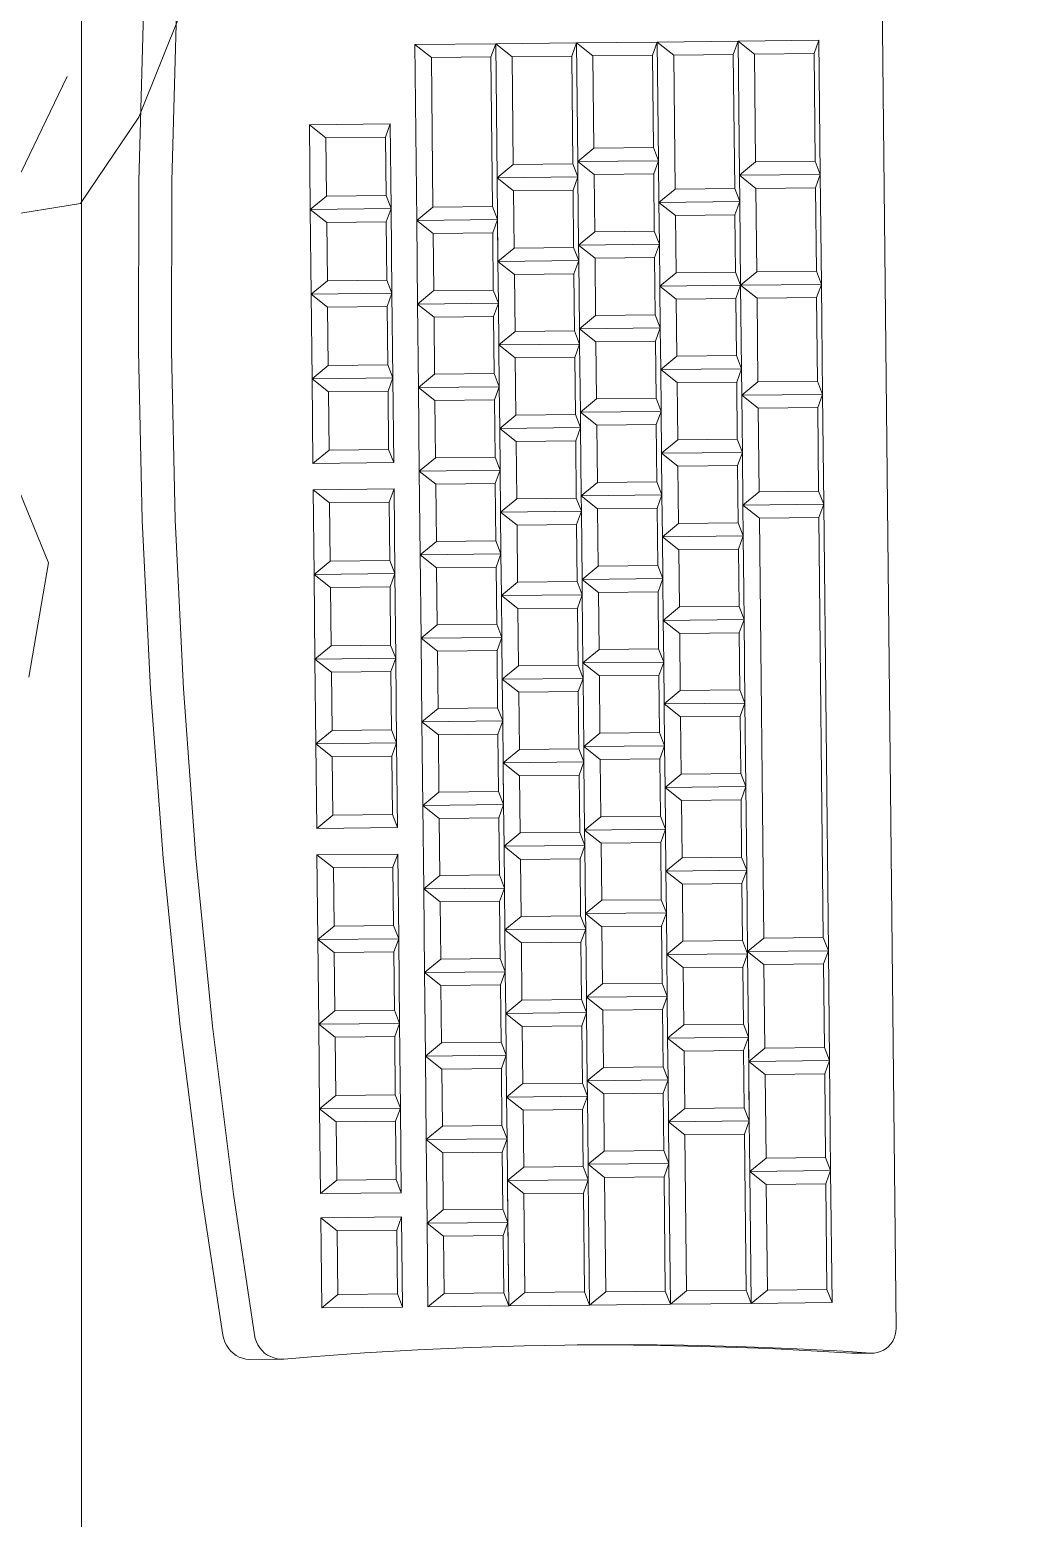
# Model space of a CAD drawing. Header units: millimetres. Extents: x 1 to 121, y 0 to 90.
# Drawn here: x 32.4222 to 32.6456, y 66.6567 to 66.9951 of the extents above; entities that cross this region are included whole.
import ezdxf

# ---------------------------------------------------------------- set-up
doc = ezdxf.new("R2010")
doc.units = ezdxf.units.MM
doc.layers.add('Equipamiento SR', color=23, linetype='Continuous', lineweight=0)

# ---------------------------------------------------------------- blocks, each defined once
blk = doc.blocks.new('A$C7F0F64D0')
at = {"layer": 'Equipamiento SR'}
for p, q in [((0.45349, 0.17233), (0.00551, 0.16767)), ((0.45349, 0.17233), (0.45425, 0.17229)), ((0.45425, 0.17229), (0.455, 0.17214)), ((0.455, 0.17214), (0.45572, 0.1719)), ((0.45572, 0.1719), (0.45641, 0.17157)), ((0.45641, 0.17157), (0.45703, 0.17114)), ((0.45703, 0.17114), (0.4576, 0.17064)), ((0.4576, 0.17064), (0.45808, 0.17007)), ((0.45808, 0.17007), (0.45848, 0.16944)), ((0.45848, 0.16944), (0.45879, 0.16877)), ((0.4587, 0.16031), (0.45911, 0.16658)), ((0.45879, 0.16877), (0.459, 0.16806)), ((0.459, 0.16806), (0.45911, 0.16732)), ((0.45911, 0.16732), (0.45911, 0.16658)), ((0.45911, 0.16658), (0.45915, 0.16291)), ((0.45915, 0.16291), (0.45915, 0.16216)), ((0.45807, 0.14822), (0.4587, 0.16031)), ((0.45874, 0.15576), (0.45915, 0.16216)), ((0.24115, 0.15561), (0.26615, 0.15587)), ((0.26615, 0.15587), (0.26316, 0.15472)), ((0.26615, 0.15587), (0.36764, 0.15693)), ((0.26615, 0.15587), (0.26634, 0.13749)), ((0.26615, 0.15587), (0.26916, 0.15478)), ((0.26916, 0.15478), (0.36466, 0.15577)), ((0.36764, 0.15693), (0.36466, 0.15577)), ((0.3648, 0.14223), (0.36466, 0.15577)), ((0.36764, 0.15693), (0.39264, 0.15719)), ((0.36783, 0.13855), (0.36764, 0.15693)), ((0.36764, 0.15693), (0.37066, 0.15583)), ((0.37066, 0.15583), (0.38965, 0.15603)), ((0.3708, 0.14229), (0.37066, 0.15583)), ((0.39264, 0.15719), (0.38965, 0.15603)), ((0.38965, 0.15603), (0.38979, 0.14249)), ((0.39264, 0.15719), (0.41764, 0.15745)), ((0.39264, 0.15719), (0.39283, 0.13881)), ((0.39264, 0.15719), (0.39565, 0.15609)), ((0.39565, 0.15609), (0.41465, 0.15629)), ((0.39579, 0.14255), (0.39565, 0.15609)), ((0.41764, 0.15745), (0.41465, 0.15629)), ((0.41465, 0.15629), (0.41479, 0.14275)), ((0.41764, 0.15745), (0.44764, 0.15776)), ((0.41783, 0.13907), (0.41764, 0.15745)), ((0.41764, 0.15745), (0.42065, 0.15635)), ((0.42065, 0.15635), (0.44465, 0.1566)), ((0.42079, 0.14281), (0.42065, 0.15635)), ((0.44764, 0.15776), (0.44465, 0.1566)), ((0.44465, 0.1566), (0.44479, 0.14306)), ((0.44764, 0.15776), (0.44783, 0.13938)), ((0.45812, 0.14343), (0.45874, 0.15576)), ((0.16065, 0.15478), (0.19115, 0.15509)), ((0.16085, 0.1364), (0.16065, 0.15478)), ((0.16065, 0.15478), (0.16367, 0.15368)), ((0.16367, 0.15368), (0.18816, 0.15394)), ((0.16381, 0.14014), (0.16367, 0.15368)), ((0.19115, 0.15509), (0.18816, 0.15394)), ((0.18816, 0.15394), (0.18831, 0.14039)), ((0.19115, 0.15509), (0.21615, 0.15535)), ((0.19134, 0.13672), (0.19115, 0.15509)), ((0.19115, 0.15509), (0.19416, 0.154)), ((0.19416, 0.154), (0.21316, 0.1542)), ((0.19431, 0.14046), (0.19416, 0.154)), ((0.21615, 0.15535), (0.21316, 0.1542)), ((0.21316, 0.1542), (0.2133, 0.14065)), ((0.21615, 0.15535), (0.24115, 0.15561)), ((0.21615, 0.15535), (0.21634, 0.13697)), ((0.21615, 0.15535), (0.21916, 0.15426)), ((0.21916, 0.15426), (0.23816, 0.15446)), ((0.2193, 0.14072), (0.21916, 0.15426)), ((0.24115, 0.15561), (0.23816, 0.15446)), ((0.23816, 0.15446), (0.2383, 0.14091)), ((0.24115, 0.15561), (0.24134, 0.13723)), ((0.24115, 0.15561), (0.24416, 0.15452)), ((0.24416, 0.15452), (0.26316, 0.15472)), ((0.2443, 0.14098), (0.24416, 0.15452)), ((0.26316, 0.15472), (0.2633, 0.14117)), ((0.2693, 0.14124), (0.26916, 0.15478)), ((0.45761, 0.13613), (0.45807, 0.14822)), ((0.2693, 0.14124), (0.3648, 0.14223)), ((0.36783, 0.13855), (0.3648, 0.14223)), ((0.36783, 0.13855), (0.3708, 0.14229)), ((0.3708, 0.14229), (0.38979, 0.14249)), ((0.39283, 0.13881), (0.38979, 0.14249)), ((0.39283, 0.13881), (0.39579, 0.14255)), ((0.39579, 0.14255), (0.41479, 0.14275)), ((0.41783, 0.13907), (0.41479, 0.14275)), ((0.41783, 0.13907), (0.42079, 0.14281)), ((0.42079, 0.14281), (0.44479, 0.14306)), ((0.44783, 0.13938), (0.44479, 0.14306)), ((0.45767, 0.1311), (0.45812, 0.14343)), ((0.16085, 0.1364), (0.16381, 0.14014)), ((0.16381, 0.14014), (0.18831, 0.14039)), ((0.19134, 0.13672), (0.18831, 0.14039)), ((0.19134, 0.13672), (0.19431, 0.14046)), ((0.19431, 0.14046), (0.2133, 0.14065)), ((0.21634, 0.13697), (0.2133, 0.14065)), ((0.21634, 0.13697), (0.2193, 0.14072)), ((0.2193, 0.14072), (0.2383, 0.14091)), ((0.24134, 0.13723), (0.2383, 0.14091)), ((0.24134, 0.13723), (0.2443, 0.14098)), ((0.2443, 0.14098), (0.2633, 0.14117)), ((0.26634, 0.13749), (0.2633, 0.14117)), ((0.26634, 0.13749), (0.2693, 0.14124)), ((0.36833, 0.13855), (0.38733, 0.13875)), ((0.38733, 0.13875), (0.38435, 0.1376)), ((0.38733, 0.13875), (0.40633, 0.13895)), ((0.38733, 0.13875), (0.39283, 0.13881)), ((0.38752, 0.12038), (0.38733, 0.13875)), ((0.38733, 0.13875), (0.39035, 0.13766)), ((0.40633, 0.13895), (0.39283, 0.13881)), ((0.40633, 0.13895), (0.40334, 0.13779)), ((0.40633, 0.13895), (0.41783, 0.13907)), ((0.40633, 0.13895), (0.40652, 0.12057)), ((0.40633, 0.13895), (0.40934, 0.13786)), ((0.44783, 0.13938), (0.41783, 0.13907)), ((0.44783, 0.13938), (0.44484, 0.13822)), ((0.44783, 0.13938), (0.44802, 0.121)), ((0.19134, 0.13672), (0.16085, 0.1364)), ((0.16104, 0.11802), (0.16085, 0.1364)), ((0.16085, 0.1364), (0.16386, 0.1353)), ((0.16386, 0.1353), (0.19436, 0.13562)), ((0.19134, 0.13672), (0.19734, 0.13678)), ((0.19734, 0.13678), (0.19436, 0.13562)), ((0.19436, 0.13562), (0.1945, 0.12208)), ((0.19734, 0.13678), (0.21634, 0.13697)), ((0.19753, 0.1184), (0.19734, 0.13678)), ((0.19734, 0.13678), (0.20036, 0.13568)), ((0.20036, 0.13568), (0.21335, 0.13582)), ((0.2005, 0.12214), (0.20036, 0.13568)), ((0.21634, 0.13697), (0.21335, 0.13582)), ((0.21335, 0.13582), (0.2135, 0.12228)), ((0.23534, 0.13717), (0.21634, 0.13697)), ((0.21653, 0.1186), (0.21634, 0.13697)), ((0.21634, 0.13697), (0.21935, 0.13588)), ((0.21935, 0.13588), (0.23235, 0.13602)), ((0.2195, 0.12234), (0.21935, 0.13588)), ((0.23534, 0.13717), (0.23235, 0.13602)), ((0.23235, 0.13602), (0.23249, 0.12247)), ((0.23534, 0.13717), (0.24134, 0.13723)), ((0.23534, 0.13717), (0.23553, 0.1188)), ((0.23534, 0.13717), (0.23835, 0.13608)), ((0.23835, 0.13608), (0.25135, 0.13621)), ((0.23849, 0.12254), (0.23835, 0.13608)), ((0.24134, 0.13723), (0.25434, 0.13737)), ((0.25434, 0.13737), (0.25135, 0.13621)), ((0.25135, 0.13621), (0.25149, 0.12267)), ((0.25434, 0.13737), (0.26634, 0.13749)), ((0.25453, 0.11899), (0.25434, 0.13737)), ((0.25434, 0.13737), (0.25735, 0.13628)), ((0.25735, 0.13628), (0.27035, 0.13641)), ((0.25749, 0.12273), (0.25735, 0.13628)), ((0.26634, 0.13749), (0.27334, 0.13757)), ((0.27334, 0.13757), (0.27035, 0.13641)), ((0.27035, 0.13641), (0.27049, 0.12287)), ((0.27334, 0.13757), (0.29234, 0.13776)), ((0.27353, 0.11919), (0.27334, 0.13757)), ((0.27334, 0.13757), (0.27635, 0.13647)), ((0.27635, 0.13647), (0.28935, 0.13661)), ((0.27649, 0.12293), (0.27635, 0.13647)), ((0.29234, 0.13776), (0.28935, 0.13661)), ((0.28935, 0.13661), (0.28949, 0.12307)), ((0.29234, 0.13776), (0.31134, 0.13796)), ((0.29253, 0.11939), (0.29234, 0.13776)), ((0.29234, 0.13776), (0.29535, 0.13667)), ((0.29535, 0.13667), (0.30835, 0.13681)), ((0.29549, 0.12313), (0.29535, 0.13667)), ((0.31134, 0.13796), (0.30835, 0.13681)), ((0.30835, 0.13681), (0.30849, 0.12326)), ((0.31134, 0.13796), (0.33034, 0.13816)), ((0.31153, 0.11959), (0.31134, 0.13796)), ((0.31134, 0.13796), (0.31435, 0.13687)), ((0.31435, 0.13687), (0.32735, 0.137)), ((0.31449, 0.12333), (0.31435, 0.13687)), ((0.33034, 0.13816), (0.32735, 0.137)), ((0.32735, 0.137), (0.32749, 0.12346)), ((0.33034, 0.13816), (0.34934, 0.13836)), ((0.33034, 0.13816), (0.33053, 0.11978)), ((0.33034, 0.13816), (0.33335, 0.13707)), ((0.33335, 0.13707), (0.34635, 0.1372)), ((0.33349, 0.12352), (0.33335, 0.13707)), ((0.34934, 0.13836), (0.34635, 0.1372)), ((0.34635, 0.1372), (0.34649, 0.12366)), ((0.34934, 0.13836), (0.36783, 0.13855)), ((0.34934, 0.13836), (0.34953, 0.11998)), ((0.34934, 0.13836), (0.35235, 0.13726)), ((0.35235, 0.13726), (0.36535, 0.1374)), ((0.35249, 0.12372), (0.35235, 0.13726)), ((0.36833, 0.13855), (0.36535, 0.1374)), ((0.36535, 0.1374), (0.36549, 0.12386)), ((0.36783, 0.13855), (0.36833, 0.13855)), ((0.36853, 0.12018), (0.36833, 0.13855)), ((0.36833, 0.13855), (0.37135, 0.13746)), ((0.37135, 0.13746), (0.38435, 0.1376)), ((0.37149, 0.12392), (0.37135, 0.13746)), ((0.38435, 0.1376), (0.38449, 0.12405)), ((0.39035, 0.13766), (0.40334, 0.13779)), ((0.39049, 0.12412), (0.39035, 0.13766)), ((0.40334, 0.13779), (0.40349, 0.12425)), ((0.40934, 0.13786), (0.44484, 0.13822)), ((0.40948, 0.12431), (0.40934, 0.13786)), ((0.44484, 0.13822), (0.44498, 0.12468)), ((0.45732, 0.12403), (0.45761, 0.13613)), ((0.164, 0.12176), (0.16386, 0.1353)), ((0.45738, 0.11876), (0.45767, 0.1311)), ((0.164, 0.12176), (0.1945, 0.12208)), ((0.19753, 0.1184), (0.1945, 0.12208)), ((0.19753, 0.1184), (0.2005, 0.12214)), ((0.2005, 0.12214), (0.2135, 0.12228)), ((0.21653, 0.1186), (0.2135, 0.12228)), ((0.21653, 0.1186), (0.2195, 0.12234)), ((0.2195, 0.12234), (0.23249, 0.12247)), ((0.23553, 0.1188), (0.23249, 0.12247)), ((0.23553, 0.1188), (0.23849, 0.12254)), ((0.23849, 0.12254), (0.25149, 0.12267)), ((0.25453, 0.11899), (0.25149, 0.12267)), ((0.25453, 0.11899), (0.25749, 0.12273)), ((0.25749, 0.12273), (0.27049, 0.12287)), ((0.27353, 0.11919), (0.27049, 0.12287)), ((0.27353, 0.11919), (0.27649, 0.12293)), ((0.27649, 0.12293), (0.28949, 0.12307)), ((0.29253, 0.11939), (0.28949, 0.12307)), ((0.29253, 0.11939), (0.29549, 0.12313)), ((0.29549, 0.12313), (0.30849, 0.12326)), ((0.31153, 0.11959), (0.30849, 0.12326)), ((0.31153, 0.11959), (0.31449, 0.12333)), ((0.31449, 0.12333), (0.32749, 0.12346)), ((0.33053, 0.11978), (0.32749, 0.12346)), ((0.33053, 0.11978), (0.33349, 0.12352)), ((0.33349, 0.12352), (0.34649, 0.12366)), ((0.34953, 0.11998), (0.34649, 0.12366)), ((0.34953, 0.11998), (0.35249, 0.12372)), ((0.35249, 0.12372), (0.36549, 0.12386)), ((0.36853, 0.12018), (0.36549, 0.12386)), ((0.36853, 0.12018), (0.37149, 0.12392)), ((0.37149, 0.12392), (0.38449, 0.12405)), ((0.38752, 0.12038), (0.38449, 0.12405)), ((0.38752, 0.12038), (0.39049, 0.12412)), ((0.39049, 0.12412), (0.40349, 0.12425)), ((0.40652, 0.12057), (0.40349, 0.12425)), ((0.40652, 0.12057), (0.40948, 0.12431)), ((0.40948, 0.12431), (0.44498, 0.12468)), ((0.44802, 0.121), (0.44498, 0.12468)), ((0.4572, 0.11192), (0.45732, 0.12403)), ((0.16104, 0.11802), (0.164, 0.12176)), ((0.20703, 0.1185), (0.19753, 0.1184)), ((0.20703, 0.1185), (0.20405, 0.11734)), ((0.20703, 0.1185), (0.21653, 0.1186)), ((0.20723, 0.10012), (0.20703, 0.1185)), ((0.20703, 0.1185), (0.21005, 0.1174)), ((0.21653, 0.1186), (0.22603, 0.1187)), ((0.22603, 0.1187), (0.22305, 0.11754)), ((0.22603, 0.1187), (0.23553, 0.1188)), ((0.22622, 0.10032), (0.22603, 0.1187)), ((0.22603, 0.1187), (0.22904, 0.1176)), ((0.24503, 0.11889), (0.23553, 0.1188)), ((0.24503, 0.11889), (0.24204, 0.11774)), ((0.24503, 0.11889), (0.25453, 0.11899)), ((0.24503, 0.11889), (0.24522, 0.10052)), ((0.24503, 0.11889), (0.24804, 0.1178)), ((0.26403, 0.11909), (0.25453, 0.11899)), ((0.26403, 0.11909), (0.26104, 0.11793)), ((0.26403, 0.11909), (0.27353, 0.11919)), ((0.26422, 0.10071), (0.26403, 0.11909)), ((0.26403, 0.11909), (0.26704, 0.118)), ((0.28303, 0.11929), (0.27353, 0.11919)), ((0.28303, 0.11929), (0.28004, 0.11813)), ((0.28303, 0.11929), (0.29253, 0.11939)), ((0.28303, 0.11929), (0.28322, 0.10091)), ((0.28303, 0.11929), (0.28604, 0.11819)), ((0.30203, 0.11949), (0.29253, 0.11939)), ((0.30203, 0.11949), (0.29904, 0.11833)), ((0.31153, 0.11959), (0.30203, 0.11949)), ((0.30222, 0.10111), (0.30203, 0.11949)), ((0.30203, 0.11949), (0.30504, 0.11839)), ((0.30504, 0.11839), (0.31804, 0.11853)), ((0.32103, 0.11968), (0.31153, 0.11959)), ((0.32103, 0.11968), (0.31804, 0.11853)), ((0.31804, 0.11853), (0.31818, 0.10499)), ((0.33053, 0.11978), (0.32103, 0.11968)), ((0.32122, 0.10131), (0.32103, 0.11968)), ((0.32103, 0.11968), (0.32404, 0.11859)), ((0.32404, 0.11859), (0.33704, 0.11872)), ((0.32418, 0.10505), (0.32404, 0.11859)), ((0.34003, 0.11988), (0.33053, 0.11978)), ((0.34003, 0.11988), (0.33704, 0.11872)), ((0.33704, 0.11872), (0.33718, 0.10518)), ((0.34003, 0.11988), (0.34953, 0.11998)), ((0.34022, 0.1015), (0.34003, 0.11988)), ((0.34003, 0.11988), (0.34304, 0.11879)), ((0.34304, 0.11879), (0.35604, 0.11892)), ((0.34318, 0.10525), (0.34304, 0.11879)), ((0.35903, 0.12008), (0.34953, 0.11998)), ((0.35903, 0.12008), (0.35604, 0.11892)), ((0.35604, 0.11892), (0.35618, 0.10538)), ((0.36853, 0.12018), (0.35903, 0.12008)), ((0.35903, 0.12008), (0.35922, 0.1017)), ((0.35903, 0.12008), (0.36204, 0.11898)), ((0.36204, 0.11898), (0.37504, 0.11912)), ((0.36218, 0.10544), (0.36204, 0.11898)), ((0.37803, 0.12028), (0.36853, 0.12018)), ((0.37803, 0.12028), (0.37504, 0.11912)), ((0.37504, 0.11912), (0.37518, 0.10558)), ((0.38752, 0.12038), (0.37803, 0.12028)), ((0.37803, 0.12028), (0.37822, 0.1019)), ((0.37803, 0.12028), (0.38104, 0.11918)), ((0.38104, 0.11918), (0.39404, 0.11932)), ((0.38118, 0.10564), (0.38104, 0.11918)), ((0.39702, 0.12047), (0.38752, 0.12038)), ((0.39702, 0.12047), (0.39404, 0.11932)), ((0.39404, 0.11932), (0.39418, 0.10578)), ((0.40652, 0.12057), (0.39702, 0.12047)), ((0.39702, 0.12047), (0.39722, 0.1021)), ((0.39702, 0.12047), (0.40004, 0.11938)), ((0.40004, 0.11938), (0.41303, 0.11951)), ((0.40018, 0.10584), (0.40004, 0.11938)), ((0.41602, 0.12067), (0.40652, 0.12057)), ((0.41602, 0.12067), (0.41303, 0.11951)), ((0.41303, 0.11951), (0.41318, 0.10597)), ((0.44802, 0.121), (0.41602, 0.12067)), ((0.41621, 0.10229), (0.41602, 0.12067)), ((0.41602, 0.12067), (0.41903, 0.11958)), ((0.41903, 0.11958), (0.44503, 0.11985)), ((0.41918, 0.10604), (0.41903, 0.11958)), ((0.44802, 0.121), (0.44503, 0.11985)), ((0.44503, 0.11985), (0.44517, 0.10631)), ((0.44802, 0.121), (0.44821, 0.10263)), ((0.45726, 0.10642), (0.45738, 0.11876)), ((0.18804, 0.1183), (0.16104, 0.11802)), ((0.16123, 0.09964), (0.16104, 0.11802)), ((0.16104, 0.11802), (0.16405, 0.11693)), ((0.16405, 0.11693), (0.18505, 0.11714)), ((0.16419, 0.10339), (0.16405, 0.11693)), ((0.18804, 0.1183), (0.18505, 0.11714)), ((0.18505, 0.11714), (0.18519, 0.1036)), ((0.19753, 0.1184), (0.18804, 0.1183)), ((0.18823, 0.09992), (0.18804, 0.1183)), ((0.18804, 0.1183), (0.19105, 0.11721)), ((0.19105, 0.11721), (0.20405, 0.11734)), ((0.19119, 0.10367), (0.19105, 0.11721)), ((0.20405, 0.11734), (0.20419, 0.1038)), ((0.21005, 0.1174), (0.22305, 0.11754)), ((0.21019, 0.10386), (0.21005, 0.1174)), ((0.22305, 0.11754), (0.22319, 0.104)), ((0.22904, 0.1176), (0.24204, 0.11774)), ((0.22919, 0.10406), (0.22904, 0.1176)), ((0.24204, 0.11774), (0.24218, 0.1042)), ((0.24804, 0.1178), (0.26104, 0.11793)), ((0.24818, 0.10426), (0.24804, 0.1178)), ((0.26104, 0.11793), (0.26118, 0.10439)), ((0.26704, 0.118), (0.28004, 0.11813)), ((0.26718, 0.10446), (0.26704, 0.118)), ((0.28004, 0.11813), (0.28018, 0.10459)), ((0.28604, 0.11819), (0.29904, 0.11833)), ((0.28618, 0.10465), (0.28604, 0.11819)), ((0.29904, 0.11833), (0.29918, 0.10479)), ((0.30518, 0.10485), (0.30504, 0.11839)), ((0.45724, 0.09982), (0.4572, 0.11192)), ((0.30518, 0.10485), (0.31818, 0.10499)), ((0.32122, 0.10131), (0.31818, 0.10499)), ((0.32122, 0.10131), (0.32418, 0.10505)), ((0.32418, 0.10505), (0.33718, 0.10518)), ((0.34022, 0.1015), (0.33718, 0.10518)), ((0.34022, 0.1015), (0.34318, 0.10525)), ((0.34318, 0.10525), (0.35618, 0.10538)), ((0.35922, 0.1017), (0.35618, 0.10538)), ((0.35922, 0.1017), (0.36218, 0.10544)), ((0.36218, 0.10544), (0.37518, 0.10558)), ((0.37822, 0.1019), (0.37518, 0.10558)), ((0.37822, 0.1019), (0.38118, 0.10564)), ((0.38118, 0.10564), (0.39418, 0.10578)), ((0.39722, 0.1021), (0.39418, 0.10578)), ((0.39722, 0.1021), (0.40018, 0.10584)), ((0.40018, 0.10584), (0.41318, 0.10597)), ((0.41621, 0.10229), (0.41318, 0.10597)), ((0.41621, 0.10229), (0.41918, 0.10604)), ((0.41918, 0.10604), (0.44517, 0.10631)), ((0.44821, 0.10263), (0.44517, 0.10631)), ((0.45729, 0.09698), (0.45726, 0.10642)), ((0.16123, 0.09964), (0.16419, 0.10339)), ((0.16419, 0.10339), (0.18519, 0.1036)), ((0.18823, 0.09992), (0.18519, 0.1036)), ((0.18823, 0.09992), (0.19119, 0.10367)), ((0.19119, 0.10367), (0.20419, 0.1038)), ((0.20723, 0.10012), (0.20419, 0.1038)), ((0.20723, 0.10012), (0.21019, 0.10386)), ((0.21019, 0.10386), (0.22319, 0.104)), ((0.22622, 0.10032), (0.22319, 0.104)), ((0.22622, 0.10032), (0.22919, 0.10406)), ((0.22919, 0.10406), (0.24218, 0.1042)), ((0.24522, 0.10052), (0.24218, 0.1042)), ((0.24522, 0.10052), (0.24818, 0.10426)), ((0.24818, 0.10426), (0.26118, 0.10439)), ((0.26422, 0.10071), (0.26118, 0.10439)), ((0.26422, 0.10071), (0.26718, 0.10446)), ((0.26718, 0.10446), (0.28018, 0.10459)), ((0.28322, 0.10091), (0.28018, 0.10459)), ((0.28322, 0.10091), (0.28618, 0.10465)), ((0.28618, 0.10465), (0.29918, 0.10479)), ((0.30222, 0.10111), (0.29918, 0.10479)), ((0.30222, 0.10111), (0.30518, 0.10485)), ((0.34372, 0.10154), (0.34022, 0.1015)), ((0.34372, 0.10154), (0.34073, 0.10038)), ((0.35922, 0.1017), (0.34372, 0.10154)), ((0.34372, 0.10154), (0.34391, 0.08316)), ((0.34372, 0.10154), (0.34673, 0.10045)), ((0.36272, 0.10174), (0.35922, 0.1017)), ((0.36272, 0.10174), (0.35973, 0.10058)), ((0.36272, 0.10174), (0.37822, 0.1019)), ((0.36291, 0.08336), (0.36272, 0.10174)), ((0.36272, 0.10174), (0.36573, 0.10064)), ((0.38172, 0.10194), (0.37822, 0.1019)), ((0.38172, 0.10194), (0.37873, 0.10078)), ((0.39722, 0.1021), (0.38172, 0.10194)), ((0.38191, 0.08356), (0.38172, 0.10194)), ((0.38172, 0.10194), (0.38473, 0.10084)), ((0.40071, 0.10213), (0.39722, 0.1021)), ((0.40071, 0.10213), (0.39773, 0.10098)), ((0.40071, 0.10213), (0.41621, 0.10229)), ((0.40091, 0.08376), (0.40071, 0.10213)), ((0.40071, 0.10213), (0.40373, 0.10104)), ((0.41621, 0.10229), (0.41971, 0.10233)), ((0.41971, 0.10233), (0.41673, 0.10117)), ((0.41971, 0.10233), (0.44821, 0.10263)), ((0.4199, 0.08395), (0.41971, 0.10233)), ((0.41971, 0.10233), (0.42273, 0.10124)), ((0.44821, 0.10263), (0.44522, 0.10147)), ((0.44821, 0.10263), (0.4484, 0.08425)), ((0.18823, 0.09992), (0.16123, 0.09964)), ((0.16142, 0.08127), (0.16123, 0.09964)), ((0.16123, 0.09964), (0.16424, 0.09855)), ((0.16424, 0.09855), (0.18874, 0.0988)), ((0.16438, 0.08501), (0.16424, 0.09855)), ((0.19173, 0.09996), (0.18823, 0.09992)), ((0.19173, 0.09996), (0.18874, 0.0988)), ((0.18874, 0.0988), (0.18888, 0.08526)), ((0.20723, 0.10012), (0.19173, 0.09996)), ((0.19192, 0.08158), (0.19173, 0.09996)), ((0.19173, 0.09996), (0.19474, 0.09887)), ((0.19474, 0.09887), (0.20774, 0.099)), ((0.19488, 0.08533), (0.19474, 0.09887)), ((0.20723, 0.10012), (0.21073, 0.10016)), ((0.21073, 0.10016), (0.20774, 0.099)), ((0.20774, 0.099), (0.20788, 0.08546)), ((0.22622, 0.10032), (0.21073, 0.10016)), ((0.21092, 0.08178), (0.21073, 0.10016)), ((0.21073, 0.10016), (0.21374, 0.09906)), ((0.21374, 0.09906), (0.22674, 0.0992)), ((0.21388, 0.08552), (0.21374, 0.09906)), ((0.22972, 0.10036), (0.22622, 0.10032)), ((0.22972, 0.10036), (0.22674, 0.0992)), ((0.22674, 0.0992), (0.22688, 0.08566)), ((0.24522, 0.10052), (0.22972, 0.10036)), ((0.22972, 0.10036), (0.22992, 0.08198)), ((0.22972, 0.10036), (0.23274, 0.09926)), ((0.23274, 0.09926), (0.24573, 0.0994)), ((0.23288, 0.08572), (0.23274, 0.09926)), ((0.24872, 0.10055), (0.24522, 0.10052)), ((0.24872, 0.10055), (0.24573, 0.0994)), ((0.24573, 0.0994), (0.24588, 0.08586)), ((0.26422, 0.10071), (0.24872, 0.10055)), ((0.24872, 0.10055), (0.24891, 0.08218)), ((0.24872, 0.10055), (0.25173, 0.09946)), ((0.25173, 0.09946), (0.26473, 0.09959)), ((0.25188, 0.08592), (0.25173, 0.09946)), ((0.26772, 0.10075), (0.26422, 0.10071)), ((0.26772, 0.10075), (0.26473, 0.09959)), ((0.26473, 0.09959), (0.26487, 0.08605)), ((0.26772, 0.10075), (0.28322, 0.10091)), ((0.26791, 0.08237), (0.26772, 0.10075)), ((0.26772, 0.10075), (0.27073, 0.09966)), ((0.27073, 0.09966), (0.28373, 0.09979)), ((0.27087, 0.08612), (0.27073, 0.09966)), ((0.28322, 0.10091), (0.28672, 0.10095)), ((0.28372, 0.10092), (0.28672, 0.10095)), ((0.28672, 0.10095), (0.28373, 0.09979)), ((0.28373, 0.09979), (0.28387, 0.08625)), ((0.30222, 0.10111), (0.28672, 0.10095)), ((0.28672, 0.10095), (0.28691, 0.08257)), ((0.28672, 0.10095), (0.28973, 0.09985)), ((0.28973, 0.09985), (0.30273, 0.09999)), ((0.28987, 0.08631), (0.28973, 0.09985)), ((0.30572, 0.10115), (0.30222, 0.10111)), ((0.30572, 0.10115), (0.30273, 0.09999)), ((0.30273, 0.09999), (0.30287, 0.08645)), ((0.32122, 0.10131), (0.30572, 0.10115)), ((0.30591, 0.08277), (0.30572, 0.10115)), ((0.30572, 0.10115), (0.30873, 0.10005)), ((0.30873, 0.10005), (0.32173, 0.10019)), ((0.30887, 0.08651), (0.30873, 0.10005)), ((0.32122, 0.10131), (0.32472, 0.10134)), ((0.32472, 0.10134), (0.32173, 0.10019)), ((0.32173, 0.10019), (0.32187, 0.08665)), ((0.32472, 0.10134), (0.34022, 0.1015)), ((0.32491, 0.08297), (0.32472, 0.10134)), ((0.32472, 0.10134), (0.32773, 0.10025)), ((0.32773, 0.10025), (0.34073, 0.10038)), ((0.32787, 0.08671), (0.32773, 0.10025)), ((0.34073, 0.10038), (0.34087, 0.08684)), ((0.34673, 0.10045), (0.35973, 0.10058)), ((0.34687, 0.08691), (0.34673, 0.10045)), ((0.35973, 0.10058), (0.35987, 0.08704)), ((0.36573, 0.10064), (0.37873, 0.10078)), ((0.36587, 0.0871), (0.36573, 0.10064)), ((0.37873, 0.10078), (0.37887, 0.08724)), ((0.38473, 0.10084), (0.39773, 0.10098)), ((0.38487, 0.0873), (0.38473, 0.10084)), ((0.39773, 0.10098), (0.39787, 0.08744)), ((0.40373, 0.10104), (0.41673, 0.10117)), ((0.40387, 0.0875), (0.40373, 0.10104)), ((0.41673, 0.10117), (0.41687, 0.08763)), ((0.42273, 0.10124), (0.44522, 0.10147)), ((0.42287, 0.0877), (0.42273, 0.10124)), ((0.44522, 0.10147), (0.44536, 0.08793)), ((0.45729, 0.09698), (0.45724, 0.09982)), ((0.45745, 0.08772), (0.45729, 0.09698)), ((0.16142, 0.08127), (0.16438, 0.08501)), ((0.16438, 0.08501), (0.18888, 0.08526)), ((0.19192, 0.08158), (0.18888, 0.08526)), ((0.19192, 0.08158), (0.19488, 0.08533)), ((0.19488, 0.08533), (0.20788, 0.08546)), ((0.21092, 0.08178), (0.20788, 0.08546)), ((0.21092, 0.08178), (0.21388, 0.08552)), ((0.21388, 0.08552), (0.22688, 0.08566)), ((0.22992, 0.08198), (0.22688, 0.08566)), ((0.22992, 0.08198), (0.23288, 0.08572)), ((0.23288, 0.08572), (0.24588, 0.08586)), ((0.24891, 0.08218), (0.24588, 0.08586)), ((0.24891, 0.08218), (0.25188, 0.08592)), ((0.25188, 0.08592), (0.26487, 0.08605)), ((0.26791, 0.08237), (0.26487, 0.08605)), ((0.26791, 0.08237), (0.27087, 0.08612)), ((0.27087, 0.08612), (0.28387, 0.08625)), ((0.28691, 0.08257), (0.28387, 0.08625)), ((0.28691, 0.08257), (0.28987, 0.08631)), ((0.28987, 0.08631), (0.30287, 0.08645)), ((0.30591, 0.08277), (0.30287, 0.08645)), ((0.30591, 0.08277), (0.30887, 0.08651)), ((0.30887, 0.08651), (0.32187, 0.08665)), ((0.32491, 0.08297), (0.32187, 0.08665)), ((0.32491, 0.08297), (0.32787, 0.08671)), ((0.32787, 0.08671), (0.34087, 0.08684)), ((0.34391, 0.08316), (0.34087, 0.08684)), ((0.34391, 0.08316), (0.34687, 0.08691)), ((0.34687, 0.08691), (0.35987, 0.08704)), ((0.36291, 0.08336), (0.35987, 0.08704)), ((0.36291, 0.08336), (0.36587, 0.0871)), ((0.36587, 0.0871), (0.37887, 0.08724)), ((0.38191, 0.08356), (0.37887, 0.08724)), ((0.38191, 0.08356), (0.38487, 0.0873)), ((0.38487, 0.0873), (0.39787, 0.08744)), ((0.40091, 0.08376), (0.39787, 0.08744)), ((0.40091, 0.08376), (0.40387, 0.0875)), ((0.40387, 0.0875), (0.41687, 0.08763)), ((0.4199, 0.08395), (0.41687, 0.08763)), ((0.4199, 0.08395), (0.42287, 0.0877)), ((0.42287, 0.0877), (0.44536, 0.08793)), ((0.4484, 0.08425), (0.44536, 0.08793)), ((0.45783, 0.07562), (0.45745, 0.08772)), ((0.19192, 0.08158), (0.16142, 0.08127)), ((0.16161, 0.06289), (0.16142, 0.08127)), ((0.16142, 0.08127), (0.16443, 0.08017)), ((0.19192, 0.08158), (0.20142, 0.08168)), ((0.20142, 0.08168), (0.19843, 0.08053)), ((0.20142, 0.08168), (0.21092, 0.08178)), ((0.20161, 0.06331), (0.20142, 0.08168)), ((0.20142, 0.08168), (0.20443, 0.08059)), ((0.20542, 0.08172), (0.21092, 0.08178)), ((0.21092, 0.08178), (0.22042, 0.08188)), ((0.21092, 0.08178), (0.21142, 0.08179)), ((0.22042, 0.08188), (0.21743, 0.08072)), ((0.22992, 0.08198), (0.22042, 0.08188)), ((0.22042, 0.08188), (0.22061, 0.0635)), ((0.22042, 0.08188), (0.22343, 0.08079)), ((0.22992, 0.08198), (0.23941, 0.08208)), ((0.23941, 0.08208), (0.23643, 0.08092)), ((0.24891, 0.08218), (0.23941, 0.08208)), ((0.23941, 0.08208), (0.23961, 0.0637)), ((0.23941, 0.08208), (0.24243, 0.08098)), ((0.24891, 0.08218), (0.25841, 0.08228)), ((0.25841, 0.08228), (0.25543, 0.08112)), ((0.26791, 0.08237), (0.25841, 0.08228)), ((0.25841, 0.08228), (0.2586, 0.0639)), ((0.25841, 0.08228), (0.26143, 0.08118)), ((0.26143, 0.08118), (0.27442, 0.08132)), ((0.26791, 0.08237), (0.27741, 0.08247)), ((0.27741, 0.08247), (0.27442, 0.08132)), ((0.27442, 0.08132), (0.27457, 0.06777)), ((0.28691, 0.08257), (0.27741, 0.08247)), ((0.2776, 0.0641), (0.27741, 0.08247)), ((0.27741, 0.08247), (0.28042, 0.08138)), ((0.28042, 0.08138), (0.29342, 0.08151)), ((0.28056, 0.06784), (0.28042, 0.08138)), ((0.28691, 0.08257), (0.29641, 0.08267)), ((0.29641, 0.08267), (0.29342, 0.08151)), ((0.29342, 0.08151), (0.29356, 0.06797)), ((0.29641, 0.08267), (0.30591, 0.08277)), ((0.2966, 0.06429), (0.29641, 0.08267)), ((0.29641, 0.08267), (0.29942, 0.08158)), ((0.29942, 0.08158), (0.31242, 0.08171)), ((0.29956, 0.06803), (0.29942, 0.08158)), ((0.30591, 0.08277), (0.31541, 0.08287)), ((0.31541, 0.08287), (0.31242, 0.08171)), ((0.31242, 0.08171), (0.31256, 0.06817)), ((0.32491, 0.08297), (0.31541, 0.08287)), ((0.3156, 0.06449), (0.31541, 0.08287)), ((0.31541, 0.08287), (0.31842, 0.08177)), ((0.31842, 0.08177), (0.33142, 0.08191)), ((0.31856, 0.06823), (0.31842, 0.08177)), ((0.32491, 0.08297), (0.33441, 0.08307)), ((0.33441, 0.08307), (0.32541, 0.08297)), ((0.33441, 0.08307), (0.33142, 0.08191)), ((0.33142, 0.08191), (0.33156, 0.06837)), ((0.34391, 0.08316), (0.33441, 0.08307)), ((0.33441, 0.08307), (0.3346, 0.06469)), ((0.33441, 0.08307), (0.33742, 0.08197)), ((0.33742, 0.08197), (0.35042, 0.08211)), ((0.33756, 0.06843), (0.33742, 0.08197)), ((0.35341, 0.08326), (0.34391, 0.08316)), ((0.35341, 0.08326), (0.35042, 0.08211)), ((0.35042, 0.08211), (0.35056, 0.06856)), ((0.36291, 0.08336), (0.35341, 0.08326)), ((0.35341, 0.08326), (0.3536, 0.06489)), ((0.35341, 0.08326), (0.35642, 0.08217)), ((0.35642, 0.08217), (0.36942, 0.0823)), ((0.35656, 0.06863), (0.35642, 0.08217)), ((0.37241, 0.08346), (0.36291, 0.08336)), ((0.37241, 0.08346), (0.36942, 0.0823)), ((0.36942, 0.0823), (0.36956, 0.06876)), ((0.38191, 0.08356), (0.37241, 0.08346)), ((0.3726, 0.06508), (0.37241, 0.08346)), ((0.37241, 0.08346), (0.37542, 0.08237)), ((0.37542, 0.08237), (0.38842, 0.0825)), ((0.37556, 0.06882), (0.37542, 0.08237)), ((0.39141, 0.08366), (0.38191, 0.08356)), ((0.39141, 0.08366), (0.38842, 0.0825)), ((0.38842, 0.0825), (0.38856, 0.06896)), ((0.40091, 0.08376), (0.39141, 0.08366)), ((0.3916, 0.06528), (0.39141, 0.08366)), ((0.39141, 0.08366), (0.39442, 0.08256)), ((0.39442, 0.08256), (0.40742, 0.0827)), ((0.39456, 0.06902), (0.39442, 0.08256)), ((0.41041, 0.08385), (0.40091, 0.08376)), ((0.41041, 0.08385), (0.40742, 0.0827)), ((0.40742, 0.0827), (0.40756, 0.06916)), ((0.4199, 0.08395), (0.41041, 0.08385)), ((0.41041, 0.08385), (0.4106, 0.06548)), ((0.41041, 0.08385), (0.41342, 0.08276)), ((0.41342, 0.08276), (0.42642, 0.0829)), ((0.41356, 0.06922), (0.41342, 0.08276)), ((0.4294, 0.08405), (0.4199, 0.08395)), ((0.4204, 0.08396), (0.4429, 0.08419)), ((0.4294, 0.08405), (0.42642, 0.0829)), ((0.42642, 0.0829), (0.42656, 0.06935)), ((0.4294, 0.08405), (0.4484, 0.08425)), ((0.4296, 0.06568), (0.4294, 0.08405)), ((0.4294, 0.08405), (0.43242, 0.08296)), ((0.43242, 0.08296), (0.44542, 0.08309)), ((0.43256, 0.06942), (0.43242, 0.08296)), ((0.4484, 0.08425), (0.44542, 0.08309)), ((0.44542, 0.08309), (0.44556, 0.06955)), ((0.4484, 0.08425), (0.44859, 0.06587)), ((0.16443, 0.08017), (0.19843, 0.08053)), ((0.16457, 0.06663), (0.16443, 0.08017)), ((0.19843, 0.08053), (0.19857, 0.06698)), ((0.20443, 0.08059), (0.21743, 0.08072)), ((0.20457, 0.06705), (0.20443, 0.08059)), ((0.21743, 0.08072), (0.21757, 0.06718)), ((0.22343, 0.08079), (0.23643, 0.08092)), ((0.22357, 0.06724), (0.22343, 0.08079)), ((0.23643, 0.08092), (0.23657, 0.06738)), ((0.24243, 0.08098), (0.25543, 0.08112)), ((0.24257, 0.06744), (0.24243, 0.08098)), ((0.25543, 0.08112), (0.25557, 0.06758)), ((0.26157, 0.06764), (0.26143, 0.08118)), ((0.45837, 0.06353), (0.45783, 0.07562)), ((0.26157, 0.06764), (0.27457, 0.06777)), ((0.2776, 0.0641), (0.27457, 0.06777)), ((0.2776, 0.0641), (0.28056, 0.06784)), ((0.28056, 0.06784), (0.29356, 0.06797)), ((0.2966, 0.06429), (0.29356, 0.06797)), ((0.2966, 0.06429), (0.29956, 0.06803)), ((0.29956, 0.06803), (0.31256, 0.06817)), ((0.3156, 0.06449), (0.31256, 0.06817)), ((0.3156, 0.06449), (0.31856, 0.06823)), ((0.31856, 0.06823), (0.33156, 0.06837)), ((0.3346, 0.06469), (0.33156, 0.06837)), ((0.3346, 0.06469), (0.33756, 0.06843)), ((0.33756, 0.06843), (0.35056, 0.06856)), ((0.3536, 0.06489), (0.35056, 0.06856)), ((0.3536, 0.06489), (0.35656, 0.06863)), ((0.35656, 0.06863), (0.36956, 0.06876)), ((0.3726, 0.06508), (0.36956, 0.06876)), ((0.3726, 0.06508), (0.37556, 0.06882)), ((0.37556, 0.06882), (0.38856, 0.06896)), ((0.3916, 0.06528), (0.38856, 0.06896)), ((0.3916, 0.06528), (0.39456, 0.06902)), ((0.39456, 0.06902), (0.40756, 0.06916)), ((0.4106, 0.06548), (0.40756, 0.06916)), ((0.4106, 0.06548), (0.41356, 0.06922)), ((0.41356, 0.06922), (0.42656, 0.06935)), ((0.4296, 0.06568), (0.42656, 0.06935)), ((0.4296, 0.06568), (0.43256, 0.06942)), ((0.43256, 0.06942), (0.44556, 0.06955)), ((0.44859, 0.06587), (0.44556, 0.06955)), ((0.16161, 0.06289), (0.16457, 0.06663)), ((0.16457, 0.06663), (0.19857, 0.06698)), ((0.20161, 0.06331), (0.19857, 0.06698)), ((0.20161, 0.06331), (0.20457, 0.06705)), ((0.20457, 0.06705), (0.21757, 0.06718)), ((0.22061, 0.0635), (0.21757, 0.06718)), ((0.22061, 0.0635), (0.22357, 0.06724)), ((0.22357, 0.06724), (0.23657, 0.06738)), ((0.23961, 0.0637), (0.23657, 0.06738)), ((0.23961, 0.0637), (0.24257, 0.06744)), ((0.24257, 0.06744), (0.25557, 0.06758)), ((0.2586, 0.0639), (0.25557, 0.06758)), ((0.2586, 0.0639), (0.26157, 0.06764)), ((0.2966, 0.06429), (0.3156, 0.06449)), ((0.3156, 0.06449), (0.3346, 0.06469)), ((0.3346, 0.06469), (0.3536, 0.06489)), ((0.3536, 0.06489), (0.3726, 0.06508)), ((0.3726, 0.06508), (0.3916, 0.06528)), ((0.3916, 0.06528), (0.4106, 0.06548)), ((0.4106, 0.06548), (0.4296, 0.06568)), ((0.4296, 0.06568), (0.44859, 0.06587)), ((0.16161, 0.06289), (0.20161, 0.06331)), ((0.20161, 0.06331), (0.22061, 0.0635)), ((0.22061, 0.0635), (0.23961, 0.0637)), ((0.23961, 0.0637), (0.2586, 0.0639)), ((0.2586, 0.0639), (0.2776, 0.0641)), ((0.2776, 0.0641), (0.2966, 0.06429)), ((0.45908, 0.05144), (0.45837, 0.06353)), ((0.19892, 0.05747), (0.21817, 0.05767)), ((0.21817, 0.05767), (0.21518, 0.05652)), ((0.21817, 0.05767), (0.23742, 0.05787)), ((0.21817, 0.05767), (0.21836, 0.0393)), ((0.21817, 0.05767), (0.22118, 0.05658)), ((0.23742, 0.05787), (0.23443, 0.05672)), ((0.23742, 0.05787), (0.25667, 0.05807)), ((0.23742, 0.05787), (0.23761, 0.0395)), ((0.23742, 0.05787), (0.24043, 0.05678)), ((0.25667, 0.05807), (0.25368, 0.05692)), ((0.25667, 0.05807), (0.25686, 0.0397)), ((0.26266, 0.05814), (0.28191, 0.05834)), ((0.26286, 0.03976), (0.26266, 0.05814)), ((0.26266, 0.05814), (0.26568, 0.05704)), ((0.28191, 0.05834), (0.27893, 0.05718)), ((0.28191, 0.05834), (0.30116, 0.05854)), ((0.2821, 0.03996), (0.28191, 0.05834)), ((0.28191, 0.05834), (0.28493, 0.05724)), ((0.30116, 0.05854), (0.29817, 0.05738)), ((0.30116, 0.05854), (0.32041, 0.05874)), ((0.30116, 0.05854), (0.30135, 0.04016)), ((0.30116, 0.05854), (0.30417, 0.05744)), ((0.30417, 0.05744), (0.31742, 0.05758)), ((0.32041, 0.05874), (0.31742, 0.05758)), ((0.31742, 0.05758), (0.31756, 0.04404)), ((0.32041, 0.05874), (0.33966, 0.05894)), ((0.3206, 0.04036), (0.32041, 0.05874)), ((0.32041, 0.05874), (0.32342, 0.05764)), ((0.32342, 0.05764), (0.33667, 0.05778)), ((0.32356, 0.0441), (0.32342, 0.05764)), ((0.33966, 0.05894), (0.33667, 0.05778)), ((0.33667, 0.05778), (0.33681, 0.04424)), ((0.33966, 0.05894), (0.33985, 0.04056)), ((0.34566, 0.059), (0.36491, 0.0592)), ((0.34585, 0.04062), (0.34566, 0.059)), ((0.34566, 0.059), (0.34867, 0.0579)), ((0.34867, 0.0579), (0.36192, 0.05804)), ((0.34881, 0.04436), (0.34867, 0.0579)), ((0.36491, 0.0592), (0.36192, 0.05804)), ((0.36192, 0.05804), (0.36206, 0.0445)), ((0.36491, 0.0592), (0.38416, 0.0594)), ((0.3651, 0.04082), (0.36491, 0.0592)), ((0.36491, 0.0592), (0.36792, 0.0581)), ((0.36792, 0.0581), (0.38117, 0.05824)), ((0.36806, 0.04456), (0.36792, 0.0581)), ((0.38416, 0.0594), (0.38117, 0.05824)), ((0.38117, 0.05824), (0.38131, 0.0447)), ((0.38416, 0.0594), (0.40341, 0.0596)), ((0.38416, 0.0594), (0.38435, 0.04102)), ((0.38416, 0.0594), (0.38717, 0.0583)), ((0.38717, 0.0583), (0.40042, 0.05844)), ((0.38731, 0.04476), (0.38717, 0.0583)), ((0.40341, 0.0596), (0.40042, 0.05844)), ((0.40042, 0.05844), (0.40056, 0.0449)), ((0.40341, 0.0596), (0.42266, 0.0598)), ((0.4036, 0.04122), (0.40341, 0.0596)), ((0.40341, 0.0596), (0.40642, 0.0585)), ((0.40642, 0.0585), (0.41967, 0.05864)), ((0.40656, 0.04496), (0.40642, 0.0585)), ((0.42266, 0.0598), (0.41967, 0.05864)), ((0.41967, 0.05864), (0.41981, 0.0451)), ((0.42266, 0.0598), (0.42285, 0.04142)), ((0.44865, 0.06007), (0.42816, 0.05986)), ((0.42816, 0.05986), (0.43117, 0.05876)), ((0.42835, 0.04148), (0.42816, 0.05986)), ((0.43117, 0.05876), (0.44567, 0.05891)), ((0.43131, 0.04522), (0.43117, 0.05876)), ((0.44865, 0.06007), (0.44567, 0.05891)), ((0.44567, 0.05891), (0.44581, 0.04537)), ((0.44865, 0.06007), (0.44885, 0.04169)), ((0.17967, 0.05727), (0.19892, 0.05747)), ((0.17986, 0.0389), (0.17967, 0.05727)), ((0.17967, 0.05727), (0.18268, 0.05618)), ((0.18268, 0.05618), (0.19593, 0.05632)), ((0.18282, 0.04264), (0.18268, 0.05618)), ((0.19892, 0.05747), (0.19593, 0.05632)), ((0.19593, 0.05632), (0.19607, 0.04278)), ((0.19911, 0.0391), (0.19892, 0.05747)), ((0.19892, 0.05747), (0.20193, 0.05638)), ((0.20193, 0.05638), (0.21518, 0.05652)), ((0.20207, 0.04284), (0.20193, 0.05638)), ((0.21518, 0.05652), (0.21532, 0.04298)), ((0.22118, 0.05658), (0.23443, 0.05672)), ((0.22132, 0.04304), (0.22118, 0.05658)), ((0.23443, 0.05672), (0.23457, 0.04318)), ((0.24043, 0.05678), (0.25368, 0.05692)), ((0.24057, 0.04324), (0.24043, 0.05678)), ((0.25368, 0.05692), (0.25382, 0.04338)), ((0.26568, 0.05704), (0.27893, 0.05718)), ((0.26582, 0.0435), (0.26568, 0.05704)), ((0.27893, 0.05718), (0.27907, 0.04364)), ((0.28493, 0.05724), (0.29817, 0.05738)), ((0.28507, 0.0437), (0.28493, 0.05724)), ((0.29817, 0.05738), (0.29832, 0.04384)), ((0.30431, 0.0439), (0.30417, 0.05744)), ((0.45995, 0.03937), (0.45908, 0.05144)), ((0.30431, 0.0439), (0.31756, 0.04404)), ((0.3206, 0.04036), (0.31756, 0.04404)), ((0.3206, 0.04036), (0.32356, 0.0441)), ((0.32356, 0.0441), (0.33681, 0.04424)), ((0.33985, 0.04056), (0.33681, 0.04424)), ((0.34585, 0.04062), (0.34881, 0.04436)), ((0.34881, 0.04436), (0.36206, 0.0445)), ((0.3651, 0.04082), (0.36206, 0.0445)), ((0.3651, 0.04082), (0.36806, 0.04456)), ((0.36806, 0.04456), (0.38131, 0.0447)), ((0.38435, 0.04102), (0.38131, 0.0447)), ((0.38435, 0.04102), (0.38731, 0.04476)), ((0.38731, 0.04476), (0.40056, 0.0449)), ((0.4036, 0.04122), (0.40056, 0.0449)), ((0.4036, 0.04122), (0.40656, 0.04496)), ((0.40656, 0.04496), (0.41981, 0.0451)), ((0.42285, 0.04142), (0.41981, 0.0451)), ((0.42835, 0.04148), (0.43131, 0.04522)), ((0.43131, 0.04522), (0.44581, 0.04537)), ((0.44885, 0.04169), (0.44581, 0.04537)), ((0.17986, 0.0389), (0.18282, 0.04264)), ((0.18282, 0.04264), (0.19607, 0.04278)), ((0.19911, 0.0391), (0.19607, 0.04278)), ((0.19911, 0.0391), (0.20207, 0.04284)), ((0.20207, 0.04284), (0.21532, 0.04298)), ((0.21836, 0.0393), (0.21532, 0.04298)), ((0.21836, 0.0393), (0.22132, 0.04304)), ((0.22132, 0.04304), (0.23457, 0.04318)), ((0.23761, 0.0395), (0.23457, 0.04318)), ((0.23761, 0.0395), (0.24057, 0.04324)), ((0.24057, 0.04324), (0.25382, 0.04338)), ((0.25686, 0.0397), (0.25382, 0.04338)), ((0.26286, 0.03976), (0.26582, 0.0435)), ((0.26582, 0.0435), (0.27907, 0.04364)), ((0.2821, 0.03996), (0.27907, 0.04364)), ((0.2821, 0.03996), (0.28507, 0.0437)), ((0.28507, 0.0437), (0.29832, 0.04384)), ((0.30135, 0.04016), (0.29832, 0.04384)), ((0.30135, 0.04016), (0.30431, 0.0439)), ((0.34585, 0.04062), (0.3651, 0.04082)), ((0.3651, 0.04082), (0.38435, 0.04102)), ((0.38435, 0.04102), (0.4036, 0.04122)), ((0.4036, 0.04122), (0.42285, 0.04142)), ((0.42835, 0.04148), (0.44885, 0.04169)), ((0.17986, 0.0389), (0.19911, 0.0391)), ((0.19911, 0.0391), (0.21836, 0.0393)), ((0.21836, 0.0393), (0.23761, 0.0395)), ((0.23761, 0.0395), (0.25686, 0.0397)), ((0.26286, 0.03976), (0.2821, 0.03996)), ((0.2821, 0.03996), (0.30135, 0.04016)), ((0.30135, 0.04016), (0.3206, 0.04036)), ((0.3206, 0.04036), (0.33985, 0.04056)), ((0.46049, 0.03311), (0.45995, 0.03937)), ((0.45994, 0.03005), (0.46023, 0.03079)), ((0.46023, 0.03079), (0.46042, 0.03155)), ((0.46042, 0.03155), (0.46051, 0.03233)), ((0.46051, 0.03233), (0.46049, 0.03311)), ((0.46051, 0.03233), (0.46058, 0.02526)), ((0.45656, 0.02684), (0.45728, 0.02719)), ((0.45728, 0.02719), (0.45795, 0.02763)), ((0.45795, 0.02763), (0.45856, 0.02814)), ((0.45856, 0.02814), (0.45911, 0.02872)), ((0.45911, 0.02872), (0.45957, 0.02936)), ((0.45957, 0.02936), (0.45994, 0.03005)), ((0.455, 0.02641), (0.42296, 0.0216)), ((0.455, 0.02641), (0.45579, 0.02658)), ((0.45579, 0.02658), (0.45656, 0.02684)), ((0.46002, 0.02294), (0.4603, 0.02369)), ((0.4603, 0.02369), (0.46049, 0.02447)), ((0.46049, 0.02447), (0.46058, 0.02526)), ((0.42296, 0.0216), (0.38478, 0.01685)), ((0.45736, 0.02002), (0.45803, 0.02047)), ((0.45803, 0.02047), (0.45864, 0.02099)), ((0.45864, 0.02099), (0.45918, 0.02158)), ((0.45918, 0.02158), (0.45964, 0.02224)), ((0.45964, 0.02224), (0.46002, 0.02294)), ((0.45508, 0.01923), (0.42303, 0.01433)), ((0.45508, 0.01923), (0.45587, 0.0194)), ((0.45587, 0.0194), (0.45663, 0.01966)), ((0.45663, 0.01966), (0.45736, 0.02002)), ((0.38478, 0.01685), (0.34649, 0.01307)), ((0.42303, 0.01433), (0.38486, 0.0095)), ((0.30811, 0.01025), (0.26967, 0.00839)), ((0.34649, 0.01307), (0.30811, 0.01025)), ((0.1927, 0.00759), (0.15423, 0.00865)), ((0.23119, 0.00751), (0.1927, 0.00759)), ((0.26967, 0.00839), (0.23119, 0.00751)), ((0.38486, 0.0095), (0.34657, 0.00564)), ((0.34657, 0.00564), (0.30819, 0.00278)), ((0.19278, 0.00009), (0.15431, 0.00118)), ((0.23127, 0), (0.19278, 0.00009)), ((0.26975, 0.00089), (0.23127, 0)), ((0.30819, 0.00278), (0.26975, 0.00089))]:
    blk.add_line(p, q, dxfattribs=at)
blk = doc.blocks.new('A$C412D4A4E')
at = {"layer": 'Equipamiento SR'}
for p, q in [((0.32835, 0.67845), (0.2985, 0.69041)), ((0.35261, 0.66205), (0.32835, 0.67845)), ((0.36117, 0.60807), (0.35261, 0.66205)), ((0.34381, 0.64542), (0.31689, 0.65833)), ((0.45341, 0.65313), (0.43115, 0.64405)), ((0.48554, 0.64759), (0.45341, 0.65313))]:
    blk.add_line(p, q, dxfattribs=at)

msp = doc.modelspace()

# ---------------------------------------------------------------- linework, layer by layer
at = {"layer": 'Equipamiento SR'}
msp.add_lwpolyline([(33.03393, 67.39367), (33.03393, 65.89367), (32.43393, 65.89367), (32.43393, 67.39367)], close=True, dxfattribs=at)

# ---------------------------------------------------------------- block references
at = {"layer": 'Equipamiento SR', "xscale": 0.81, "yscale": 0.81, "zscale": 0.81, "rotation": 270}
msp.add_blockref('A$C412D4A4E', (31.89743, 67.24117), dxfattribs=at)
at = {"layer": 'Equipamiento SR', "rotation": 270}
msp.add_blockref('A$C7F0F64D0', (32.44689, 67.15334), dxfattribs=at)

doc.saveas('drawing.dxf')
